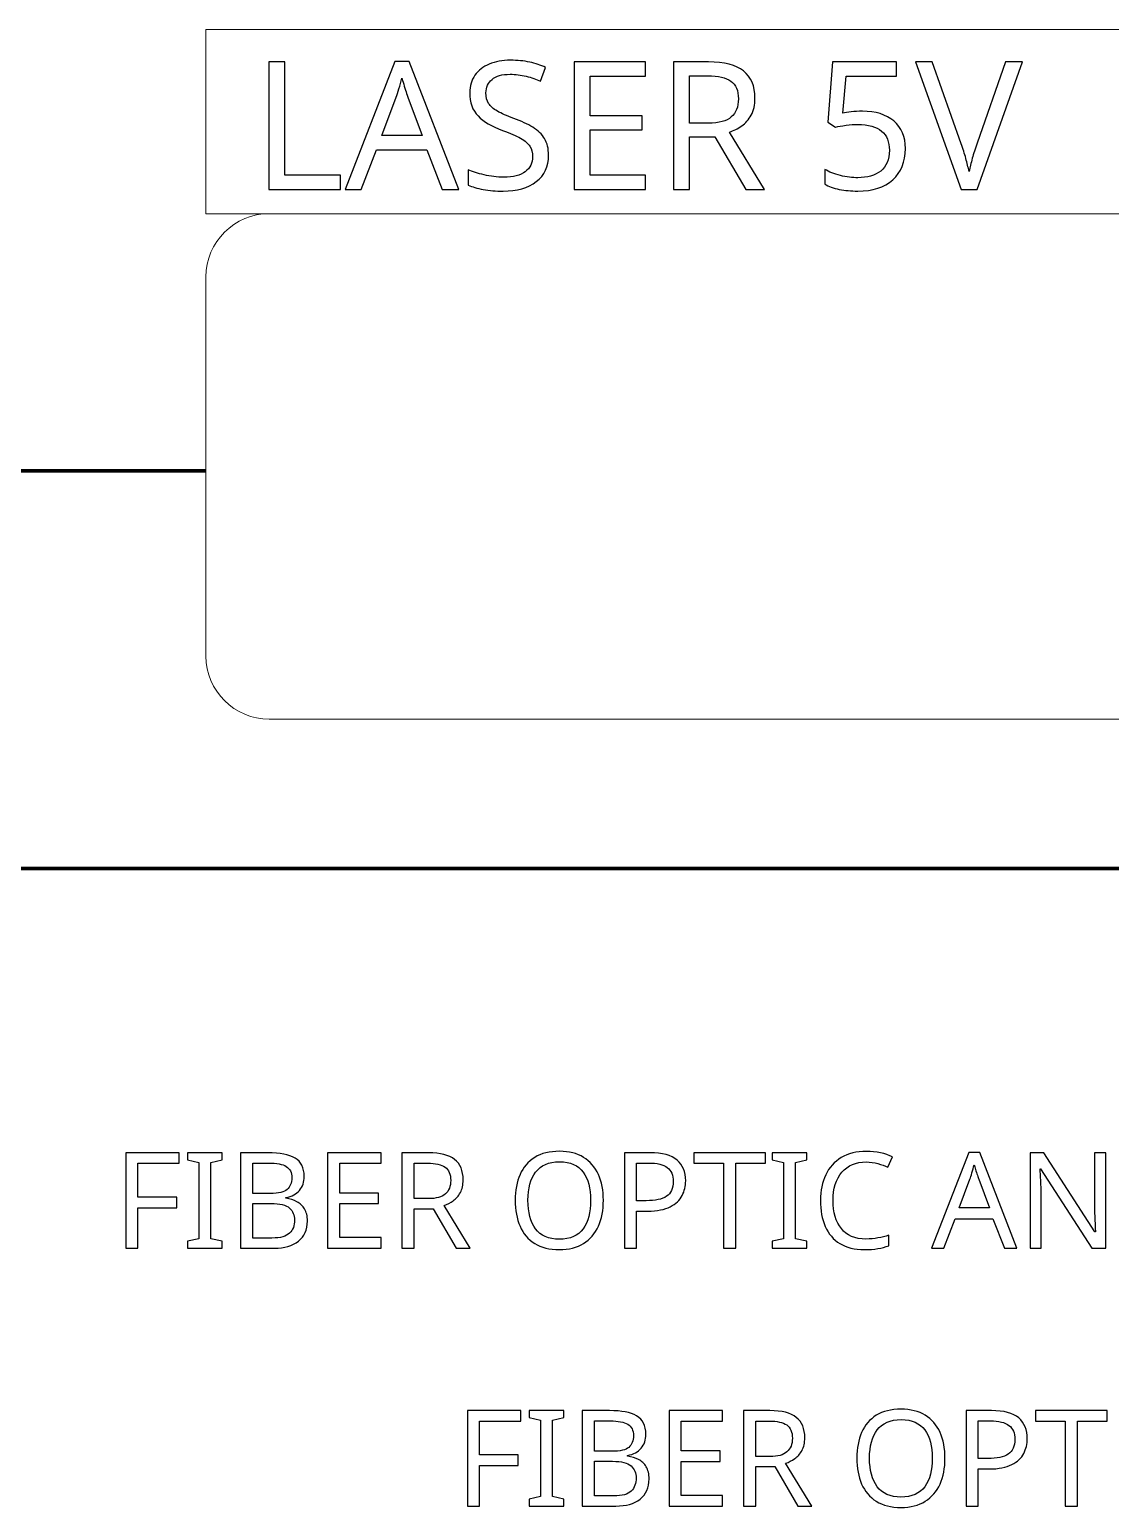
# Model space of a CAD drawing. Header units: inches. Extents: x -6.7 to 20.3, y -5.6 to 12.6.
# Drawn here: x 1.056 to 2.403, y 0.786 to 2.627 of the extents above; entities that cross this region are included whole.
import ezdxf
from ezdxf.lldxf.tags import DXFTag

# ---------------------------------------------------------------- set-up
doc = ezdxf.new("R2010")
doc.units = ezdxf.units.IN
doc.header["$MEASUREMENT"] = 0
doc.layers.add('Layer 1', color=7, linetype='Continuous')
tags = doc.linetypes.add('New Line8', pattern=[1.5, 1, -0.5]).pattern_tags.tags
tags[6:7] = [DXFTag(74, 4), DXFTag(75, 0), DXFTag(340, '0'), DXFTag(46, 1.0), DXFTag(50, 0.0), DXFTag(44, 0.0), DXFTag(45, 0.0)]
tags[4:5] = [DXFTag(74, 4), DXFTag(75, 0), DXFTag(340, '0'), DXFTag(46, 1.0), DXFTag(50, 0.0), DXFTag(44, 0.0), DXFTag(45, 0.0)]

msp = doc.modelspace()

# ---------------------------------------------------------------- linework, layer by layer
at = {"layer": 'Layer 1', "color": 114, "linetype": 'New Line8', "lineweight": 18}
msp.add_lwpolyline([(1.2761, 2.3978), (4.0321, 2.3978), (4.0321, 2.6272), (1.2761, 2.6272), (1.2761, 2.3978)], close=True, dxfattribs=at)
at = {"layer": 'Layer 1', "color": 250}
for points, knots in [([(1.3545, 2.4281), (1.3545, 2.4281), (1.3545, 2.5868), (1.3545, 2.5868), (1.3545, 2.5868), (1.3745, 2.5868), (1.3745, 2.5868), (1.3745, 2.5868), (1.3745, 2.4459), (1.3745, 2.4459), (1.3745, 2.4459), (1.4438, 2.4459), (1.4438, 2.4459), (1.4438, 2.4459), (1.4438, 2.4281), (1.4438, 2.4281), (1.4438, 2.4281), (1.3545, 2.4281), (1.3545, 2.4281)], [0, 0, 0, 0, 0.166667, 0.166667, 0.166667, 0.333333, 0.333333, 0.333333, 0.5, 0.5, 0.5, 0.666667, 0.666667, 0.666667, 0.833333, 0.833333, 0.833333, 1, 1, 1, 1]), ([(1.5705, 2.4281), (1.5705, 2.4281), (1.5514, 2.4773), (1.5514, 2.4773), (1.5514, 2.4773), (1.4885, 2.4773), (1.4885, 2.4773), (1.4885, 2.4773), (1.4696, 2.4281), (1.4696, 2.4281), (1.4696, 2.4281), (1.4494, 2.4281), (1.4494, 2.4281), (1.4494, 2.4281), (1.5114, 2.5875), (1.5114, 2.5875), (1.5114, 2.5875), (1.5294, 2.5875), (1.5294, 2.5875), (1.5294, 2.5875), (1.5911, 2.4281), (1.5911, 2.4281), (1.5911, 2.4281), (1.5705, 2.4281), (1.5705, 2.4281)], [0, 0, 0, 0, 0.125, 0.125, 0.125, 0.25, 0.25, 0.25, 0.375, 0.375, 0.375, 0.5, 0.5, 0.5, 0.625, 0.625, 0.625, 0.75, 0.75, 0.75, 0.875, 0.875, 0.875, 1, 1, 1, 1]), ([(1.7029, 2.4706), (1.7029, 2.4565), (1.6978, 2.4456), (1.6876, 2.4377), (1.6774, 2.4299), (1.6636, 2.4259), (1.6462, 2.4259), (1.6374, 2.4259), (1.6291, 2.4266), (1.6216, 2.4279), (1.614, 2.4293), (1.6077, 2.4311), (1.6027, 2.4335), (1.6027, 2.4335), (1.6027, 2.4526), (1.6027, 2.4526), (1.608, 2.4502), (1.6147, 2.4481), (1.6226, 2.4461), (1.6305, 2.4442), (1.6387, 2.4433), (1.6471, 2.4433), (1.659, 2.4433), (1.6679, 2.4456), (1.6739, 2.4501), (1.6799, 2.4547), (1.6829, 2.461), (1.6829, 2.4688), (1.6829, 2.474), (1.6818, 2.4784), (1.6796, 2.4819), (1.6774, 2.4855), (1.6735, 2.4888), (1.6681, 2.4918), (1.6627, 2.4949), (1.6552, 2.4981), (1.6456, 2.5015), (1.6321, 2.5064), (1.6219, 2.5124), (1.615, 2.5195), (1.6081, 2.5266), (1.6047, 2.5363), (1.6047, 2.5486), (1.6047, 2.557), (1.6068, 2.5643), (1.6111, 2.5703), (1.6154, 2.5763), (1.6214, 2.5809), (1.629, 2.5841), (1.6367, 2.5874), (1.6454, 2.589), (1.6554, 2.589), (1.6641, 2.589), (1.6721, 2.5882), (1.6794, 2.5866), (1.6866, 2.585), (1.6932, 2.5828), (1.6991, 2.5801), (1.6991, 2.5801), (1.6929, 2.563), (1.6929, 2.563), (1.6874, 2.5654), (1.6815, 2.5674), (1.675, 2.569), (1.6686, 2.5707), (1.6619, 2.5715), (1.6549, 2.5715), (1.645, 2.5715), (1.6375, 2.5694), (1.6325, 2.5651), (1.6274, 2.5609), (1.6249, 2.5553), (1.6249, 2.5484), (1.6249, 2.543), (1.626, 2.5386), (1.6282, 2.535), (1.6305, 2.5315), (1.6341, 2.5283), (1.6391, 2.5255), (1.6442, 2.5227), (1.651, 2.5196), (1.6596, 2.5164), (1.6689, 2.513), (1.6768, 2.5093), (1.6832, 2.5054), (1.6897, 2.5014), (1.6946, 2.4967), (1.6979, 2.4913), (1.7012, 2.4858), (1.7029, 2.4789), (1.7029, 2.4706)], [0, 0, 0, 0, 0.033333, 0.033333, 0.033333, 0.066667, 0.066667, 0.066667, 0.1, 0.1, 0.1, 0.133333, 0.133333, 0.133333, 0.166667, 0.166667, 0.166667, 0.2, 0.2, 0.2, 0.233333, 0.233333, 0.233333, 0.266667, 0.266667, 0.266667, 0.3, 0.3, 0.3, 0.333333, 0.333333, 0.333333, 0.366667, 0.366667, 0.366667, 0.4, 0.4, 0.4, 0.433333, 0.433333, 0.433333, 0.466667, 0.466667, 0.466667, 0.5, 0.5, 0.5, 0.533333, 0.533333, 0.533333, 0.566667, 0.566667, 0.566667, 0.6, 0.6, 0.6, 0.633333, 0.633333, 0.633333, 0.666667, 0.666667, 0.666667, 0.7, 0.7, 0.7, 0.733333, 0.733333, 0.733333, 0.766667, 0.766667, 0.766667, 0.8, 0.8, 0.8, 0.833333, 0.833333, 0.833333, 0.866667, 0.866667, 0.866667, 0.9, 0.9, 0.9, 0.933333, 0.933333, 0.933333, 0.966667, 0.966667, 0.966667, 1, 1, 1, 1]), ([(1.8236, 2.4281), (1.8236, 2.4281), (1.7349, 2.4281), (1.7349, 2.4281), (1.7349, 2.4281), (1.7349, 2.5868), (1.7349, 2.5868), (1.7349, 2.5868), (1.8236, 2.5868), (1.8236, 2.5868), (1.8236, 2.5868), (1.8236, 2.5693), (1.8236, 2.5693), (1.8236, 2.5693), (1.7549, 2.5693), (1.7549, 2.5693), (1.7549, 2.5693), (1.7549, 2.5197), (1.7549, 2.5197), (1.7549, 2.5197), (1.8196, 2.5197), (1.8196, 2.5197), (1.8196, 2.5197), (1.8196, 2.5024), (1.8196, 2.5024), (1.8196, 2.5024), (1.7549, 2.5024), (1.7549, 2.5024), (1.7549, 2.5024), (1.7549, 2.4457), (1.7549, 2.4457), (1.7549, 2.4457), (1.8236, 2.4457), (1.8236, 2.4457), (1.8236, 2.4457), (1.8236, 2.4281), (1.8236, 2.4281)], [0, 0, 0, 0, 0.083333, 0.083333, 0.083333, 0.166667, 0.166667, 0.166667, 0.25, 0.25, 0.25, 0.333333, 0.333333, 0.333333, 0.416667, 0.416667, 0.416667, 0.5, 0.5, 0.5, 0.583333, 0.583333, 0.583333, 0.666667, 0.666667, 0.666667, 0.75, 0.75, 0.75, 0.833333, 0.833333, 0.833333, 0.916667, 0.916667, 0.916667, 1, 1, 1, 1]), ([(1.9022, 2.5868), (1.9219, 2.5868), (1.9365, 2.5831), (1.9459, 2.5756), (1.9553, 2.5681), (1.96, 2.5568), (1.96, 2.5417), (1.96, 2.5333), (1.9585, 2.5262), (1.9554, 2.5206), (1.9522, 2.515), (1.9483, 2.5105), (1.9435, 2.5071), (1.9387, 2.5038), (1.9336, 2.5012), (1.9282, 2.4993), (1.9282, 2.4993), (1.9718, 2.4281), (1.9718, 2.4281), (1.9718, 2.4281), (1.9485, 2.4281), (1.9485, 2.4281), (1.9485, 2.4281), (1.91, 2.4937), (1.91, 2.4937), (1.91, 2.4937), (1.8785, 2.4937), (1.8785, 2.4937), (1.8785, 2.4937), (1.8785, 2.4281), (1.8785, 2.4281), (1.8785, 2.4281), (1.8585, 2.4281), (1.8585, 2.4281), (1.8585, 2.4281), (1.8585, 2.5868), (1.8585, 2.5868), (1.8585, 2.5868), (1.9022, 2.5868), (1.9022, 2.5868)], [0, 0, 0, 0, 0.076923, 0.076923, 0.076923, 0.153846, 0.153846, 0.153846, 0.230769, 0.230769, 0.230769, 0.307692, 0.307692, 0.307692, 0.384615, 0.384615, 0.384615, 0.461538, 0.461538, 0.461538, 0.538462, 0.538462, 0.538462, 0.615385, 0.615385, 0.615385, 0.692308, 0.692308, 0.692308, 0.769231, 0.769231, 0.769231, 0.846154, 0.846154, 0.846154, 0.923077, 0.923077, 0.923077, 1, 1, 1, 1]), ([(2.094, 2.5255), (2.1103, 2.5255), (2.1233, 2.5214), (2.1329, 2.5133), (2.1425, 2.5051), (2.1474, 2.4936), (2.1474, 2.4788), (2.1474, 2.4624), (2.1421, 2.4494), (2.1317, 2.44), (2.1212, 2.4306), (2.1067, 2.4259), (2.088, 2.4259), (2.0799, 2.4259), (2.0722, 2.4267), (2.065, 2.4281), (2.0578, 2.4296), (2.0518, 2.4318), (2.0469, 2.4346), (2.0469, 2.4346), (2.0469, 2.453), (2.0469, 2.453), (2.0522, 2.4498), (2.0587, 2.4472), (2.0664, 2.4454), (2.074, 2.4435), (2.0813, 2.4426), (2.0882, 2.4426), (2.0999, 2.4426), (2.1094, 2.4454), (2.1166, 2.4509), (2.1238, 2.4565), (2.1274, 2.4651), (2.1274, 2.4768), (2.1274, 2.4872), (2.1242, 2.4951), (2.1178, 2.5007), (2.1114, 2.5063), (2.1014, 2.509), (2.0876, 2.509), (2.0834, 2.509), (2.0787, 2.5087), (2.0734, 2.5079), (2.068, 2.5072), (2.0637, 2.5064), (2.0605, 2.5057), (2.0605, 2.5057), (2.0507, 2.5119), (2.0507, 2.5119), (2.0507, 2.5119), (2.0567, 2.5868), (2.0567, 2.5868), (2.0567, 2.5868), (2.1362, 2.5868), (2.1362, 2.5868), (2.1362, 2.5868), (2.1362, 2.569), (2.1362, 2.569), (2.1362, 2.569), (2.0734, 2.569), (2.0734, 2.569), (2.0734, 2.569), (2.0696, 2.523), (2.0696, 2.523), (2.0721, 2.5235), (2.0755, 2.524), (2.0798, 2.5246), (2.0841, 2.5252), (2.0888, 2.5255), (2.094, 2.5255)], [0, 0, 0, 0, 0.043478, 0.043478, 0.043478, 0.086957, 0.086957, 0.086957, 0.130435, 0.130435, 0.130435, 0.173913, 0.173913, 0.173913, 0.217391, 0.217391, 0.217391, 0.26087, 0.26087, 0.26087, 0.304348, 0.304348, 0.304348, 0.347826, 0.347826, 0.347826, 0.391304, 0.391304, 0.391304, 0.434783, 0.434783, 0.434783, 0.478261, 0.478261, 0.478261, 0.521739, 0.521739, 0.521739, 0.565217, 0.565217, 0.565217, 0.608696, 0.608696, 0.608696, 0.652174, 0.652174, 0.652174, 0.695652, 0.695652, 0.695652, 0.73913, 0.73913, 0.73913, 0.782609, 0.782609, 0.782609, 0.826087, 0.826087, 0.826087, 0.869565, 0.869565, 0.869565, 0.913043, 0.913043, 0.913043, 0.956522, 0.956522, 0.956522, 1, 1, 1, 1]), ([(2.2934, 2.5868), (2.2934, 2.5868), (2.2367, 2.4281), (2.2367, 2.4281), (2.2367, 2.4281), (2.2167, 2.4281), (2.2167, 2.4281), (2.2167, 2.4281), (2.16, 2.5868), (2.16, 2.5868), (2.16, 2.5868), (2.1809, 2.5868), (2.1809, 2.5868), (2.1809, 2.5868), (2.2167, 2.485), (2.2167, 2.485), (2.2191, 2.4785), (2.2211, 2.4724), (2.2227, 2.4667), (2.2243, 2.461), (2.2256, 2.4556), (2.2267, 2.4504), (2.2277, 2.4556), (2.2291, 2.461), (2.2307, 2.4668), (2.2323, 2.4726), (2.2343, 2.4788), (2.2367, 2.4855), (2.2367, 2.4855), (2.2722, 2.5868), (2.2722, 2.5868), (2.2722, 2.5868), (2.2934, 2.5868), (2.2934, 2.5868)], [0, 0, 0, 0, 0.090909, 0.090909, 0.090909, 0.181818, 0.181818, 0.181818, 0.272727, 0.272727, 0.272727, 0.363636, 0.363636, 0.363636, 0.454545, 0.454545, 0.454545, 0.545455, 0.545455, 0.545455, 0.636364, 0.636364, 0.636364, 0.727273, 0.727273, 0.727273, 0.818182, 0.818182, 0.818182, 0.909091, 0.909091, 0.909091, 1, 1, 1, 1]), ([(1.5276, 2.543), (1.5271, 2.5442), (1.5264, 2.5464), (1.5254, 2.5495), (1.5243, 2.5526), (1.5233, 2.5558), (1.5224, 2.5591), (1.5214, 2.5625), (1.5206, 2.565), (1.52, 2.5668), (1.519, 2.5622), (1.5178, 2.5577), (1.5165, 2.5534), (1.5151, 2.549), (1.514, 2.5456), (1.5131, 2.543), (1.5131, 2.543), (1.4951, 2.495), (1.4951, 2.495), (1.4951, 2.495), (1.5454, 2.495), (1.5454, 2.495), (1.5454, 2.495), (1.5276, 2.543), (1.5276, 2.543)], [0, 0, 0, 0, 0.125, 0.125, 0.125, 0.25, 0.25, 0.25, 0.375, 0.375, 0.375, 0.5, 0.5, 0.5, 0.625, 0.625, 0.625, 0.75, 0.75, 0.75, 0.875, 0.875, 0.875, 1, 1, 1, 1]), ([(1.9011, 2.5695), (1.9011, 2.5695), (1.8785, 2.5695), (1.8785, 2.5695), (1.8785, 2.5695), (1.8785, 2.5106), (1.8785, 2.5106), (1.8785, 2.5106), (1.9022, 2.5106), (1.9022, 2.5106), (1.9151, 2.5106), (1.9245, 2.5131), (1.9305, 2.5183), (1.9364, 2.5234), (1.9394, 2.5309), (1.9394, 2.5408), (1.9394, 2.5512), (1.9362, 2.5586), (1.93, 2.5629), (1.9238, 2.5673), (1.9142, 2.5695), (1.9011, 2.5695)], [0, 0, 0, 0, 0.142857, 0.142857, 0.142857, 0.285714, 0.285714, 0.285714, 0.428571, 0.428571, 0.428571, 0.571429, 0.571429, 0.571429, 0.714286, 0.714286, 0.714286, 0.857143, 0.857143, 0.857143, 1, 1, 1, 1]), ([(1.6169, 0.7874), (1.6169, 0.7874), (1.6019, 0.7874), (1.6019, 0.7874), (1.6019, 0.7874), (1.6019, 0.9064), (1.6019, 0.9064), (1.6019, 0.9064), (1.6684, 0.9064), (1.6684, 0.9064), (1.6684, 0.9064), (1.6684, 0.8932), (1.6684, 0.8932), (1.6684, 0.8932), (1.6169, 0.8932), (1.6169, 0.8932), (1.6169, 0.8932), (1.6169, 0.8511), (1.6169, 0.8511), (1.6169, 0.8511), (1.6652, 0.8511), (1.6652, 0.8511), (1.6652, 0.8511), (1.6652, 0.8379), (1.6652, 0.8379), (1.6652, 0.8379), (1.6169, 0.8379), (1.6169, 0.8379), (1.6169, 0.8379), (1.6169, 0.7874), (1.6169, 0.7874)], [0, 0, 0, 0, 0.1, 0.1, 0.1, 0.2, 0.2, 0.2, 0.3, 0.3, 0.3, 0.4, 0.4, 0.4, 0.5, 0.5, 0.5, 0.6, 0.6, 0.6, 0.7, 0.7, 0.7, 0.8, 0.8, 0.8, 0.9, 0.9, 0.9, 1, 1, 1, 1]), ([(1.7219, 0.7874), (1.7219, 0.7874), (1.6789, 0.7874), (1.6789, 0.7874), (1.6789, 0.7874), (1.6789, 0.7961), (1.6789, 0.7961), (1.6789, 0.7961), (1.6929, 0.7992), (1.6929, 0.7992), (1.6929, 0.7992), (1.6929, 0.8944), (1.6929, 0.8944), (1.6929, 0.8944), (1.6789, 0.8977), (1.6789, 0.8977), (1.6789, 0.8977), (1.6789, 0.9064), (1.6789, 0.9064), (1.6789, 0.9064), (1.7219, 0.9064), (1.7219, 0.9064), (1.7219, 0.9064), (1.7219, 0.8977), (1.7219, 0.8977), (1.7219, 0.8977), (1.7079, 0.8944), (1.7079, 0.8944), (1.7079, 0.8944), (1.7079, 0.7992), (1.7079, 0.7992), (1.7079, 0.7992), (1.7219, 0.7961), (1.7219, 0.7961), (1.7219, 0.7961), (1.7219, 0.7874), (1.7219, 0.7874)], [0, 0, 0, 0, 0.083333, 0.083333, 0.083333, 0.166667, 0.166667, 0.166667, 0.25, 0.25, 0.25, 0.333333, 0.333333, 0.333333, 0.416667, 0.416667, 0.416667, 0.5, 0.5, 0.5, 0.583333, 0.583333, 0.583333, 0.666667, 0.666667, 0.666667, 0.75, 0.75, 0.75, 0.833333, 0.833333, 0.833333, 0.916667, 0.916667, 0.916667, 1, 1, 1, 1]), ([(1.7789, 0.9064), (1.7938, 0.9064), (1.805, 0.9042), (1.8126, 0.8998), (1.8203, 0.8954), (1.8241, 0.8878), (1.8241, 0.8769), (1.8241, 0.8699), (1.8221, 0.8641), (1.8182, 0.8595), (1.8143, 0.8549), (1.8087, 0.8519), (1.8014, 0.8506), (1.8014, 0.8506), (1.8014, 0.8497), (1.8014, 0.8497), (1.8064, 0.8489), (1.8109, 0.8475), (1.815, 0.8454), (1.819, 0.8433), (1.8222, 0.8403), (1.8246, 0.8364), (1.8269, 0.8325), (1.8281, 0.8274), (1.8281, 0.8212), (1.8281, 0.8104), (1.8244, 0.8021), (1.817, 0.7962), (1.8096, 0.7903), (1.7995, 0.7874), (1.7867, 0.7874), (1.7867, 0.7874), (1.7449, 0.7874), (1.7449, 0.7874), (1.7449, 0.7874), (1.7449, 0.9064), (1.7449, 0.9064), (1.7449, 0.9064), (1.7789, 0.9064), (1.7789, 0.9064)], [0, 0, 0, 0, 0.076923, 0.076923, 0.076923, 0.153846, 0.153846, 0.153846, 0.230769, 0.230769, 0.230769, 0.307692, 0.307692, 0.307692, 0.384615, 0.384615, 0.384615, 0.461538, 0.461538, 0.461538, 0.538462, 0.538462, 0.538462, 0.615385, 0.615385, 0.615385, 0.692308, 0.692308, 0.692308, 0.769231, 0.769231, 0.769231, 0.846154, 0.846154, 0.846154, 0.923077, 0.923077, 0.923077, 1, 1, 1, 1]), ([(1.9197, 0.7874), (1.9197, 0.7874), (1.8532, 0.7874), (1.8532, 0.7874), (1.8532, 0.7874), (1.8532, 0.9064), (1.8532, 0.9064), (1.8532, 0.9064), (1.9197, 0.9064), (1.9197, 0.9064), (1.9197, 0.9064), (1.9197, 0.8932), (1.9197, 0.8932), (1.9197, 0.8932), (1.8682, 0.8932), (1.8682, 0.8932), (1.8682, 0.8932), (1.8682, 0.8561), (1.8682, 0.8561), (1.8682, 0.8561), (1.9167, 0.8561), (1.9167, 0.8561), (1.9167, 0.8561), (1.9167, 0.8431), (1.9167, 0.8431), (1.9167, 0.8431), (1.8682, 0.8431), (1.8682, 0.8431), (1.8682, 0.8431), (1.8682, 0.8006), (1.8682, 0.8006), (1.8682, 0.8006), (1.9197, 0.8006), (1.9197, 0.8006), (1.9197, 0.8006), (1.9197, 0.7874), (1.9197, 0.7874)], [0, 0, 0, 0, 0.083333, 0.083333, 0.083333, 0.166667, 0.166667, 0.166667, 0.25, 0.25, 0.25, 0.333333, 0.333333, 0.333333, 0.416667, 0.416667, 0.416667, 0.5, 0.5, 0.5, 0.583333, 0.583333, 0.583333, 0.666667, 0.666667, 0.666667, 0.75, 0.75, 0.75, 0.833333, 0.833333, 0.833333, 0.916667, 0.916667, 0.916667, 1, 1, 1, 1]), ([(1.9787, 0.9064), (1.9935, 0.9064), (2.0044, 0.9036), (2.0115, 0.898), (2.0185, 0.8924), (2.0221, 0.8839), (2.0221, 0.8726), (2.0221, 0.8662), (2.0209, 0.8609), (2.0186, 0.8567), (2.0162, 0.8525), (2.0133, 0.8491), (2.0096, 0.8466), (2.006, 0.8441), (2.0022, 0.8422), (1.9982, 0.8407), (1.9982, 0.8407), (2.0309, 0.7874), (2.0309, 0.7874), (2.0309, 0.7874), (2.0134, 0.7874), (2.0134, 0.7874), (2.0134, 0.7874), (1.9846, 0.8366), (1.9846, 0.8366), (1.9846, 0.8366), (1.9609, 0.8366), (1.9609, 0.8366), (1.9609, 0.8366), (1.9609, 0.7874), (1.9609, 0.7874), (1.9609, 0.7874), (1.9459, 0.7874), (1.9459, 0.7874), (1.9459, 0.7874), (1.9459, 0.9064), (1.9459, 0.9064), (1.9459, 0.9064), (1.9787, 0.9064), (1.9787, 0.9064)], [0, 0, 0, 0, 0.076923, 0.076923, 0.076923, 0.153846, 0.153846, 0.153846, 0.230769, 0.230769, 0.230769, 0.307692, 0.307692, 0.307692, 0.384615, 0.384615, 0.384615, 0.461538, 0.461538, 0.461538, 0.538462, 0.538462, 0.538462, 0.615385, 0.615385, 0.615385, 0.692308, 0.692308, 0.692308, 0.769231, 0.769231, 0.769231, 0.846154, 0.846154, 0.846154, 0.923077, 0.923077, 0.923077, 1, 1, 1, 1]), ([(2.1967, 0.8471), (2.1967, 0.8347), (2.1946, 0.824), (2.1905, 0.8148), (2.1863, 0.8056), (2.1802, 0.7985), (2.1721, 0.7934), (2.1639, 0.7883), (2.1539, 0.7857), (2.1419, 0.7857), (2.1296, 0.7857), (2.1193, 0.7883), (2.1111, 0.7934), (2.103, 0.7985), (2.0969, 0.8057), (2.0929, 0.8149), (2.0889, 0.8241), (2.0869, 0.8349), (2.0869, 0.8472), (2.0869, 0.8594), (2.0889, 0.8701), (2.0929, 0.8792), (2.0969, 0.8883), (2.103, 0.8954), (2.1111, 0.9006), (2.1193, 0.9057), (2.1296, 0.9082), (2.1421, 0.9082), (2.1539, 0.9082), (2.1639, 0.9057), (2.1721, 0.9006), (2.1802, 0.8956), (2.1863, 0.8885), (2.1905, 0.8793), (2.1946, 0.8701), (2.1967, 0.8594), (2.1967, 0.8471)], [0, 0, 0, 0, 0.083333, 0.083333, 0.083333, 0.166667, 0.166667, 0.166667, 0.25, 0.25, 0.25, 0.333333, 0.333333, 0.333333, 0.416667, 0.416667, 0.416667, 0.5, 0.5, 0.5, 0.583333, 0.583333, 0.583333, 0.666667, 0.666667, 0.666667, 0.75, 0.75, 0.75, 0.833333, 0.833333, 0.833333, 0.916667, 0.916667, 0.916667, 1, 1, 1, 1]), ([(2.2546, 0.9064), (2.2701, 0.9064), (2.2814, 0.9033), (2.2886, 0.8972), (2.2957, 0.8911), (2.2992, 0.8825), (2.2992, 0.8714), (2.2992, 0.8648), (2.2978, 0.8587), (2.2948, 0.853), (2.2919, 0.8473), (2.2869, 0.8426), (2.28, 0.8391), (2.273, 0.8355), (2.2636, 0.8337), (2.2517, 0.8337), (2.2517, 0.8337), (2.2381, 0.8337), (2.2381, 0.8337), (2.2381, 0.8337), (2.2381, 0.7874), (2.2381, 0.7874), (2.2381, 0.7874), (2.2231, 0.7874), (2.2231, 0.7874), (2.2231, 0.7874), (2.2231, 0.9064), (2.2231, 0.9064), (2.2231, 0.9064), (2.2546, 0.9064), (2.2546, 0.9064)], [0, 0, 0, 0, 0.1, 0.1, 0.1, 0.2, 0.2, 0.2, 0.3, 0.3, 0.3, 0.4, 0.4, 0.4, 0.5, 0.5, 0.5, 0.6, 0.6, 0.6, 0.7, 0.7, 0.7, 0.8, 0.8, 0.8, 0.9, 0.9, 0.9, 1, 1, 1, 1]), ([(2.3616, 0.7874), (2.3616, 0.7874), (2.3466, 0.7874), (2.3466, 0.7874), (2.3466, 0.7874), (2.3466, 0.8932), (2.3466, 0.8932), (2.3466, 0.8932), (2.3094, 0.8932), (2.3094, 0.8932), (2.3094, 0.8932), (2.3094, 0.9064), (2.3094, 0.9064), (2.3094, 0.9064), (2.3986, 0.9064), (2.3986, 0.9064), (2.3986, 0.9064), (2.3986, 0.8932), (2.3986, 0.8932), (2.3986, 0.8932), (2.3616, 0.8932), (2.3616, 0.8932), (2.3616, 0.8932), (2.3616, 0.7874), (2.3616, 0.7874)], [0, 0, 0, 0, 0.125, 0.125, 0.125, 0.25, 0.25, 0.25, 0.375, 0.375, 0.375, 0.5, 0.5, 0.5, 0.625, 0.625, 0.625, 0.75, 0.75, 0.75, 0.875, 0.875, 0.875, 1, 1, 1, 1]), ([(1.7819, 0.8557), (1.7921, 0.8557), (1.7991, 0.8574), (1.8029, 0.8606), (1.8067, 0.8639), (1.8086, 0.8688), (1.8086, 0.8752), (1.8086, 0.8818), (1.8063, 0.8865), (1.8016, 0.8893), (1.797, 0.8921), (1.7897, 0.8936), (1.7796, 0.8936), (1.7796, 0.8936), (1.7599, 0.8936), (1.7599, 0.8936), (1.7599, 0.8936), (1.7599, 0.8557), (1.7599, 0.8557), (1.7599, 0.8557), (1.7819, 0.8557), (1.7819, 0.8557)], [0, 0, 0, 0, 0.142857, 0.142857, 0.142857, 0.285714, 0.285714, 0.285714, 0.428571, 0.428571, 0.428571, 0.571429, 0.571429, 0.571429, 0.714286, 0.714286, 0.714286, 0.857143, 0.857143, 0.857143, 1, 1, 1, 1]), ([(1.9779, 0.8934), (1.9779, 0.8934), (1.9609, 0.8934), (1.9609, 0.8934), (1.9609, 0.8934), (1.9609, 0.8492), (1.9609, 0.8492), (1.9609, 0.8492), (1.9787, 0.8492), (1.9787, 0.8492), (1.9884, 0.8492), (1.9954, 0.8511), (1.9999, 0.855), (2.0043, 0.8588), (2.0066, 0.8644), (2.0066, 0.8719), (2.0066, 0.8797), (2.0042, 0.8852), (1.9996, 0.8885), (1.9949, 0.8918), (1.9877, 0.8934), (1.9779, 0.8934)], [0, 0, 0, 0, 0.142857, 0.142857, 0.142857, 0.285714, 0.285714, 0.285714, 0.428571, 0.428571, 0.428571, 0.571429, 0.571429, 0.571429, 0.714286, 0.714286, 0.714286, 0.857143, 0.857143, 0.857143, 1, 1, 1, 1]), ([(2.1027, 0.8471), (2.1027, 0.8321), (2.1059, 0.8203), (2.1122, 0.8116), (2.1186, 0.803), (2.1284, 0.7987), (2.1419, 0.7987), (2.1554, 0.7987), (2.1653, 0.803), (2.1716, 0.8116), (2.1778, 0.8203), (2.1809, 0.8321), (2.1809, 0.8471), (2.1809, 0.8621), (2.1778, 0.8738), (2.1716, 0.8823), (2.1653, 0.8908), (2.1555, 0.8951), (2.1421, 0.8951), (2.1286, 0.8951), (2.1187, 0.8908), (2.1123, 0.8823), (2.1059, 0.8738), (2.1027, 0.8621), (2.1027, 0.8471)], [0, 0, 0, 0, 0.125, 0.125, 0.125, 0.25, 0.25, 0.25, 0.375, 0.375, 0.375, 0.5, 0.5, 0.5, 0.625, 0.625, 0.625, 0.75, 0.75, 0.75, 0.875, 0.875, 0.875, 1, 1, 1, 1]), ([(2.2532, 0.8936), (2.2532, 0.8936), (2.2381, 0.8936), (2.2381, 0.8936), (2.2381, 0.8936), (2.2381, 0.8466), (2.2381, 0.8466), (2.2381, 0.8466), (2.2501, 0.8466), (2.2501, 0.8466), (2.2614, 0.8466), (2.2698, 0.8484), (2.2754, 0.8521), (2.2809, 0.8557), (2.2837, 0.8619), (2.2837, 0.8707), (2.2837, 0.8784), (2.2813, 0.8841), (2.2764, 0.8879), (2.2715, 0.8917), (2.2638, 0.8936), (2.2532, 0.8936)], [0, 0, 0, 0, 0.142857, 0.142857, 0.142857, 0.285714, 0.285714, 0.285714, 0.428571, 0.428571, 0.428571, 0.571429, 0.571429, 0.571429, 0.714286, 0.714286, 0.714286, 0.857143, 0.857143, 0.857143, 1, 1, 1, 1]), ([(1.7599, 0.8432), (1.7599, 0.8432), (1.7599, 0.8001), (1.7599, 0.8001), (1.7599, 0.8001), (1.7839, 0.8001), (1.7839, 0.8001), (1.7945, 0.8001), (1.8018, 0.8021), (1.8059, 0.8062), (1.81, 0.8103), (1.8121, 0.8157), (1.8121, 0.8224), (1.8121, 0.8286), (1.8099, 0.8336), (1.8056, 0.8375), (1.8014, 0.8413), (1.7937, 0.8432), (1.7827, 0.8432), (1.7827, 0.8432), (1.7599, 0.8432), (1.7599, 0.8432)], [0, 0, 0, 0, 0.142857, 0.142857, 0.142857, 0.285714, 0.285714, 0.285714, 0.428571, 0.428571, 0.428571, 0.571429, 0.571429, 0.571429, 0.714286, 0.714286, 0.714286, 0.857143, 0.857143, 0.857143, 1, 1, 1, 1])]:
    msp.add_open_spline(points, degree=3, knots=knots, dxfattribs=at)
at = {"layer": 'Layer 1', "color": 250, "lineweight": 18}
msp.add_open_spline([(1.3549, 2.3978), (1.3549, 2.3978), (3.9533, 2.3978), (3.9533, 2.3978), (3.9966, 2.3978), (4.0321, 2.3624), (4.0321, 2.3191), (4.0321, 2.3191), (4.0321, 1.8466), (4.0321, 1.8466), (4.0321, 1.8033), (3.9966, 1.7679), (3.9533, 1.7679), (3.9533, 1.7679), (1.3549, 1.7679), (1.3549, 1.7679), (1.3116, 1.7679), (1.2761, 1.8033), (1.2761, 1.8466), (1.2761, 1.8466), (1.2761, 2.3191), (1.2761, 2.3191), (1.2761, 2.3624), (1.3116, 2.3978), (1.3549, 2.3978)], degree=3, knots=[0, 0, 0, 0, 0.125, 0.125, 0.125, 0.25, 0.25, 0.25, 0.375, 0.375, 0.375, 0.5, 0.5, 0.5, 0.625, 0.625, 0.625, 0.75, 0.75, 0.75, 0.875, 0.875, 0.875, 1, 1, 1, 1], dxfattribs=at)
at = {"layer": 'Layer 1', "color": 240, "lineweight": 106}
msp.add_open_spline([(1.2761, 2.0772), (1.2761, 2.0772), (0.7065, 2.0772), (0.7065, 2.0772)], degree=3, dxfattribs=at)
at = {"layer": 'Layer 1', "color": 240, "lineweight": 211}
msp.add_open_spline([(5.2797, 1.5818), (5.2797, 1.5818), (0.7522, 1.5818), (0.7522, 1.5818)], degree=3, dxfattribs=at)
at = {"layer": 'Layer 1', "color": 114}
for points, knots in [([(1.1913, 1.1087), (1.1913, 1.1087), (1.1763, 1.1087), (1.1763, 1.1087), (1.1763, 1.1087), (1.1763, 1.2277), (1.1763, 1.2277), (1.1763, 1.2277), (1.2428, 1.2277), (1.2428, 1.2277), (1.2428, 1.2277), (1.2428, 1.2145), (1.2428, 1.2145), (1.2428, 1.2145), (1.1913, 1.2145), (1.1913, 1.2145), (1.1913, 1.2145), (1.1913, 1.1724), (1.1913, 1.1724), (1.1913, 1.1724), (1.2397, 1.1724), (1.2397, 1.1724), (1.2397, 1.1724), (1.2397, 1.1592), (1.2397, 1.1592), (1.2397, 1.1592), (1.1913, 1.1592), (1.1913, 1.1592), (1.1913, 1.1592), (1.1913, 1.1087), (1.1913, 1.1087)], [0, 0, 0, 0, 0.1, 0.1, 0.1, 0.2, 0.2, 0.2, 0.3, 0.3, 0.3, 0.4, 0.4, 0.4, 0.5, 0.5, 0.5, 0.6, 0.6, 0.6, 0.7, 0.7, 0.7, 0.8, 0.8, 0.8, 0.9, 0.9, 0.9, 1, 1, 1, 1]), ([(1.2963, 1.1087), (1.2963, 1.1087), (1.2533, 1.1087), (1.2533, 1.1087), (1.2533, 1.1087), (1.2533, 1.1174), (1.2533, 1.1174), (1.2533, 1.1174), (1.2673, 1.1205), (1.2673, 1.1205), (1.2673, 1.1205), (1.2673, 1.2157), (1.2673, 1.2157), (1.2673, 1.2157), (1.2533, 1.219), (1.2533, 1.219), (1.2533, 1.219), (1.2533, 1.2277), (1.2533, 1.2277), (1.2533, 1.2277), (1.2963, 1.2277), (1.2963, 1.2277), (1.2963, 1.2277), (1.2963, 1.219), (1.2963, 1.219), (1.2963, 1.219), (1.2823, 1.2157), (1.2823, 1.2157), (1.2823, 1.2157), (1.2823, 1.1205), (1.2823, 1.1205), (1.2823, 1.1205), (1.2963, 1.1174), (1.2963, 1.1174), (1.2963, 1.1174), (1.2963, 1.1087), (1.2963, 1.1087)], [0, 0, 0, 0, 0.083333, 0.083333, 0.083333, 0.166667, 0.166667, 0.166667, 0.25, 0.25, 0.25, 0.333333, 0.333333, 0.333333, 0.416667, 0.416667, 0.416667, 0.5, 0.5, 0.5, 0.583333, 0.583333, 0.583333, 0.666667, 0.666667, 0.666667, 0.75, 0.75, 0.75, 0.833333, 0.833333, 0.833333, 0.916667, 0.916667, 0.916667, 1, 1, 1, 1]), ([(1.3533, 1.2277), (1.3682, 1.2277), (1.3795, 1.2255), (1.3871, 1.2211), (1.3947, 1.2167), (1.3985, 1.2091), (1.3985, 1.1982), (1.3985, 1.1912), (1.3966, 1.1854), (1.3927, 1.1808), (1.3888, 1.1762), (1.3832, 1.1732), (1.3758, 1.1719), (1.3758, 1.1719), (1.3758, 1.171), (1.3758, 1.171), (1.3808, 1.1702), (1.3854, 1.1688), (1.3894, 1.1667), (1.3935, 1.1646), (1.3967, 1.1616), (1.399, 1.1577), (1.4013, 1.1538), (1.4025, 1.1487), (1.4025, 1.1425), (1.4025, 1.1317), (1.3988, 1.1234), (1.3914, 1.1175), (1.384, 1.1116), (1.3739, 1.1087), (1.3612, 1.1087), (1.3612, 1.1087), (1.3193, 1.1087), (1.3193, 1.1087), (1.3193, 1.1087), (1.3193, 1.2277), (1.3193, 1.2277), (1.3193, 1.2277), (1.3533, 1.2277), (1.3533, 1.2277)], [0, 0, 0, 0, 0.076923, 0.076923, 0.076923, 0.153846, 0.153846, 0.153846, 0.230769, 0.230769, 0.230769, 0.307692, 0.307692, 0.307692, 0.384615, 0.384615, 0.384615, 0.461538, 0.461538, 0.461538, 0.538462, 0.538462, 0.538462, 0.615385, 0.615385, 0.615385, 0.692308, 0.692308, 0.692308, 0.769231, 0.769231, 0.769231, 0.846154, 0.846154, 0.846154, 0.923077, 0.923077, 0.923077, 1, 1, 1, 1]), ([(1.4942, 1.1087), (1.4942, 1.1087), (1.4277, 1.1087), (1.4277, 1.1087), (1.4277, 1.1087), (1.4277, 1.2277), (1.4277, 1.2277), (1.4277, 1.2277), (1.4942, 1.2277), (1.4942, 1.2277), (1.4942, 1.2277), (1.4942, 1.2145), (1.4942, 1.2145), (1.4942, 1.2145), (1.4427, 1.2145), (1.4427, 1.2145), (1.4427, 1.2145), (1.4427, 1.1774), (1.4427, 1.1774), (1.4427, 1.1774), (1.4912, 1.1774), (1.4912, 1.1774), (1.4912, 1.1774), (1.4912, 1.1644), (1.4912, 1.1644), (1.4912, 1.1644), (1.4427, 1.1644), (1.4427, 1.1644), (1.4427, 1.1644), (1.4427, 1.1219), (1.4427, 1.1219), (1.4427, 1.1219), (1.4942, 1.1219), (1.4942, 1.1219), (1.4942, 1.1219), (1.4942, 1.1087), (1.4942, 1.1087)], [0, 0, 0, 0, 0.083333, 0.083333, 0.083333, 0.166667, 0.166667, 0.166667, 0.25, 0.25, 0.25, 0.333333, 0.333333, 0.333333, 0.416667, 0.416667, 0.416667, 0.5, 0.5, 0.5, 0.583333, 0.583333, 0.583333, 0.666667, 0.666667, 0.666667, 0.75, 0.75, 0.75, 0.833333, 0.833333, 0.833333, 0.916667, 0.916667, 0.916667, 1, 1, 1, 1]), ([(1.5532, 1.2277), (1.5679, 1.2277), (1.5789, 1.2249), (1.5859, 1.2193), (1.593, 1.2137), (1.5965, 1.2052), (1.5965, 1.1939), (1.5965, 1.1875), (1.5953, 1.1822), (1.593, 1.178), (1.5907, 1.1738), (1.5877, 1.1704), (1.5841, 1.1679), (1.5805, 1.1654), (1.5767, 1.1635), (1.5727, 1.162), (1.5727, 1.162), (1.6053, 1.1087), (1.6053, 1.1087), (1.6053, 1.1087), (1.5878, 1.1087), (1.5878, 1.1087), (1.5878, 1.1087), (1.559, 1.1579), (1.559, 1.1579), (1.559, 1.1579), (1.5353, 1.1579), (1.5353, 1.1579), (1.5353, 1.1579), (1.5353, 1.1087), (1.5353, 1.1087), (1.5353, 1.1087), (1.5203, 1.1087), (1.5203, 1.1087), (1.5203, 1.1087), (1.5203, 1.2277), (1.5203, 1.2277), (1.5203, 1.2277), (1.5532, 1.2277), (1.5532, 1.2277)], [0, 0, 0, 0, 0.076923, 0.076923, 0.076923, 0.153846, 0.153846, 0.153846, 0.230769, 0.230769, 0.230769, 0.307692, 0.307692, 0.307692, 0.384615, 0.384615, 0.384615, 0.461538, 0.461538, 0.461538, 0.538462, 0.538462, 0.538462, 0.615385, 0.615385, 0.615385, 0.692308, 0.692308, 0.692308, 0.769231, 0.769231, 0.769231, 0.846154, 0.846154, 0.846154, 0.923077, 0.923077, 0.923077, 1, 1, 1, 1]), ([(1.7712, 1.1684), (1.7712, 1.156), (1.7691, 1.1453), (1.7649, 1.1361), (1.7608, 1.1269), (1.7546, 1.1198), (1.7465, 1.1147), (1.7384, 1.1096), (1.7283, 1.107), (1.7163, 1.107), (1.704, 1.107), (1.6938, 1.1096), (1.6856, 1.1147), (1.6774, 1.1198), (1.6713, 1.127), (1.6673, 1.1362), (1.6633, 1.1454), (1.6613, 1.1562), (1.6613, 1.1685), (1.6613, 1.1807), (1.6633, 1.1914), (1.6673, 1.2005), (1.6713, 1.2096), (1.6774, 1.2167), (1.6856, 1.2219), (1.6938, 1.227), (1.7041, 1.2295), (1.7165, 1.2295), (1.7284, 1.2295), (1.7384, 1.227), (1.7465, 1.2219), (1.7546, 1.2169), (1.7608, 1.2098), (1.7649, 1.2006), (1.7691, 1.1914), (1.7712, 1.1807), (1.7712, 1.1684)], [0, 0, 0, 0, 0.083333, 0.083333, 0.083333, 0.166667, 0.166667, 0.166667, 0.25, 0.25, 0.25, 0.333333, 0.333333, 0.333333, 0.416667, 0.416667, 0.416667, 0.5, 0.5, 0.5, 0.583333, 0.583333, 0.583333, 0.666667, 0.666667, 0.666667, 0.75, 0.75, 0.75, 0.833333, 0.833333, 0.833333, 0.916667, 0.916667, 0.916667, 1, 1, 1, 1]), ([(1.6772, 1.1684), (1.6772, 1.1534), (1.6803, 1.1416), (1.6867, 1.1329), (1.693, 1.1243), (1.7029, 1.12), (1.7163, 1.12), (1.7299, 1.12), (1.7398, 1.1243), (1.746, 1.1329), (1.7522, 1.1416), (1.7553, 1.1534), (1.7553, 1.1684), (1.7553, 1.1834), (1.7522, 1.1951), (1.746, 1.2036), (1.7398, 1.2121), (1.7299, 1.2164), (1.7165, 1.2164), (1.7031, 1.2164), (1.6931, 1.2121), (1.6868, 1.2036), (1.6804, 1.1951), (1.6772, 1.1834), (1.6772, 1.1684)], [0, 0, 0, 0, 0.125, 0.125, 0.125, 0.25, 0.25, 0.25, 0.375, 0.375, 0.375, 0.5, 0.5, 0.5, 0.625, 0.625, 0.625, 0.75, 0.75, 0.75, 0.875, 0.875, 0.875, 1, 1, 1, 1]), ([(1.829, 1.2277), (1.8446, 1.2277), (1.8559, 1.2246), (1.863, 1.2185), (1.8701, 1.2124), (1.8737, 1.2038), (1.8737, 1.1927), (1.8737, 1.1861), (1.8722, 1.18), (1.8693, 1.1743), (1.8663, 1.1686), (1.8614, 1.1639), (1.8544, 1.1604), (1.8475, 1.1568), (1.8381, 1.155), (1.8262, 1.155), (1.8262, 1.155), (1.8125, 1.155), (1.8125, 1.155), (1.8125, 1.155), (1.8125, 1.1087), (1.8125, 1.1087), (1.8125, 1.1087), (1.7975, 1.1087), (1.7975, 1.1087), (1.7975, 1.1087), (1.7975, 1.2277), (1.7975, 1.2277), (1.7975, 1.2277), (1.829, 1.2277), (1.829, 1.2277)], [0, 0, 0, 0, 0.1, 0.1, 0.1, 0.2, 0.2, 0.2, 0.3, 0.3, 0.3, 0.4, 0.4, 0.4, 0.5, 0.5, 0.5, 0.6, 0.6, 0.6, 0.7, 0.7, 0.7, 0.8, 0.8, 0.8, 0.9, 0.9, 0.9, 1, 1, 1, 1]), ([(1.936, 1.1087), (1.936, 1.1087), (1.921, 1.1087), (1.921, 1.1087), (1.921, 1.1087), (1.921, 1.2145), (1.921, 1.2145), (1.921, 1.2145), (1.8838, 1.2145), (1.8838, 1.2145), (1.8838, 1.2145), (1.8838, 1.2277), (1.8838, 1.2277), (1.8838, 1.2277), (1.973, 1.2277), (1.973, 1.2277), (1.973, 1.2277), (1.973, 1.2145), (1.973, 1.2145), (1.973, 1.2145), (1.936, 1.2145), (1.936, 1.2145), (1.936, 1.2145), (1.936, 1.1087), (1.936, 1.1087)], [0, 0, 0, 0, 0.125, 0.125, 0.125, 0.25, 0.25, 0.25, 0.375, 0.375, 0.375, 0.5, 0.5, 0.5, 0.625, 0.625, 0.625, 0.75, 0.75, 0.75, 0.875, 0.875, 0.875, 1, 1, 1, 1]), ([(2.0245, 1.1087), (2.0245, 1.1087), (1.9815, 1.1087), (1.9815, 1.1087), (1.9815, 1.1087), (1.9815, 1.1174), (1.9815, 1.1174), (1.9815, 1.1174), (1.9955, 1.1205), (1.9955, 1.1205), (1.9955, 1.1205), (1.9955, 1.2157), (1.9955, 1.2157), (1.9955, 1.2157), (1.9815, 1.219), (1.9815, 1.219), (1.9815, 1.219), (1.9815, 1.2277), (1.9815, 1.2277), (1.9815, 1.2277), (2.0245, 1.2277), (2.0245, 1.2277), (2.0245, 1.2277), (2.0245, 1.219), (2.0245, 1.219), (2.0245, 1.219), (2.0105, 1.2157), (2.0105, 1.2157), (2.0105, 1.2157), (2.0105, 1.1205), (2.0105, 1.1205), (2.0105, 1.1205), (2.0245, 1.1174), (2.0245, 1.1174), (2.0245, 1.1174), (2.0245, 1.1087), (2.0245, 1.1087)], [0, 0, 0, 0, 0.083333, 0.083333, 0.083333, 0.166667, 0.166667, 0.166667, 0.25, 0.25, 0.25, 0.333333, 0.333333, 0.333333, 0.416667, 0.416667, 0.416667, 0.5, 0.5, 0.5, 0.583333, 0.583333, 0.583333, 0.666667, 0.666667, 0.666667, 0.75, 0.75, 0.75, 0.833333, 0.833333, 0.833333, 0.916667, 0.916667, 0.916667, 1, 1, 1, 1]), ([(2.0985, 1.2162), (2.0857, 1.2162), (2.0757, 1.2119), (2.0683, 1.2034), (2.061, 1.1948), (2.0573, 1.1831), (2.0573, 1.1682), (2.0573, 1.1534), (2.0607, 1.1417), (2.0676, 1.1331), (2.0744, 1.1245), (2.0847, 1.1202), (2.0983, 1.1202), (2.1036, 1.1202), (2.1085, 1.1206), (2.1132, 1.1215), (2.1178, 1.1224), (2.1224, 1.1235), (2.1268, 1.1249), (2.1268, 1.1249), (2.1268, 1.1119), (2.1268, 1.1119), (2.1224, 1.1102), (2.1178, 1.109), (2.1131, 1.1082), (2.1084, 1.1074), (2.1027, 1.107), (2.0962, 1.107), (2.0841, 1.107), (2.0739, 1.1095), (2.0658, 1.1145), (2.0577, 1.1195), (2.0516, 1.1266), (2.0476, 1.1359), (2.0435, 1.1451), (2.0415, 1.1559), (2.0415, 1.1684), (2.0415, 1.1804), (2.0437, 1.1909), (2.0481, 1.2001), (2.0525, 1.2093), (2.0589, 1.2164), (2.0675, 1.2216), (2.0761, 1.2268), (2.0864, 1.2294), (2.0987, 1.2294), (2.1112, 1.2294), (2.1222, 1.227), (2.1315, 1.2224), (2.1315, 1.2224), (2.1255, 1.2097), (2.1255, 1.2097), (2.1218, 1.2114), (2.1177, 1.2129), (2.1132, 1.2142), (2.1087, 1.2155), (2.1038, 1.2162), (2.0985, 1.2162)], [0, 0, 0, 0, 0.052632, 0.052632, 0.052632, 0.105263, 0.105263, 0.105263, 0.157895, 0.157895, 0.157895, 0.210526, 0.210526, 0.210526, 0.263158, 0.263158, 0.263158, 0.315789, 0.315789, 0.315789, 0.368421, 0.368421, 0.368421, 0.421053, 0.421053, 0.421053, 0.473684, 0.473684, 0.473684, 0.526316, 0.526316, 0.526316, 0.578947, 0.578947, 0.578947, 0.631579, 0.631579, 0.631579, 0.684211, 0.684211, 0.684211, 0.736842, 0.736842, 0.736842, 0.789474, 0.789474, 0.789474, 0.842105, 0.842105, 0.842105, 0.894737, 0.894737, 0.894737, 0.947368, 0.947368, 0.947368, 1, 1, 1, 1]), ([(2.2708, 1.1087), (2.2708, 1.1087), (2.2565, 1.1455), (2.2565, 1.1455), (2.2565, 1.1455), (2.2093, 1.1455), (2.2093, 1.1455), (2.2093, 1.1455), (2.1952, 1.1087), (2.1952, 1.1087), (2.1952, 1.1087), (2.18, 1.1087), (2.18, 1.1087), (2.18, 1.1087), (2.2265, 1.2282), (2.2265, 1.2282), (2.2265, 1.2282), (2.24, 1.2282), (2.24, 1.2282), (2.24, 1.2282), (2.2863, 1.1087), (2.2863, 1.1087), (2.2863, 1.1087), (2.2708, 1.1087), (2.2708, 1.1087)], [0, 0, 0, 0, 0.125, 0.125, 0.125, 0.25, 0.25, 0.25, 0.375, 0.375, 0.375, 0.5, 0.5, 0.5, 0.625, 0.625, 0.625, 0.75, 0.75, 0.75, 0.875, 0.875, 0.875, 1, 1, 1, 1]), ([(2.397, 1.1087), (2.397, 1.1087), (2.3795, 1.1087), (2.3795, 1.1087), (2.3795, 1.1087), (2.3158, 1.2075), (2.3158, 1.2075), (2.3158, 1.2075), (2.3152, 1.2075), (2.3152, 1.2075), (2.3154, 1.2036), (2.3157, 1.1988), (2.316, 1.193), (2.3163, 1.1872), (2.3165, 1.1813), (2.3165, 1.1752), (2.3165, 1.1752), (2.3165, 1.1087), (2.3165, 1.1087), (2.3165, 1.1087), (2.3027, 1.1087), (2.3027, 1.1087), (2.3027, 1.1087), (2.3027, 1.2277), (2.3027, 1.2277), (2.3027, 1.2277), (2.32, 1.2277), (2.32, 1.2277), (2.32, 1.2277), (2.3835, 1.1292), (2.3835, 1.1292), (2.3835, 1.1292), (2.3842, 1.1292), (2.3842, 1.1292), (2.3841, 1.131), (2.3839, 1.1336), (2.3837, 1.1372), (2.3836, 1.1407), (2.3834, 1.1446), (2.3832, 1.1489), (2.3831, 1.1531), (2.383, 1.157), (2.383, 1.1605), (2.383, 1.1605), (2.383, 1.2277), (2.383, 1.2277), (2.383, 1.2277), (2.397, 1.2277), (2.397, 1.2277), (2.397, 1.2277), (2.397, 1.1087), (2.397, 1.1087)], [0, 0, 0, 0, 0.058824, 0.058824, 0.058824, 0.117647, 0.117647, 0.117647, 0.176471, 0.176471, 0.176471, 0.235294, 0.235294, 0.235294, 0.294118, 0.294118, 0.294118, 0.352941, 0.352941, 0.352941, 0.411765, 0.411765, 0.411765, 0.470588, 0.470588, 0.470588, 0.529412, 0.529412, 0.529412, 0.588235, 0.588235, 0.588235, 0.647059, 0.647059, 0.647059, 0.705882, 0.705882, 0.705882, 0.764706, 0.764706, 0.764706, 0.823529, 0.823529, 0.823529, 0.882353, 0.882353, 0.882353, 0.941176, 0.941176, 0.941176, 1, 1, 1, 1]), ([(1.3563, 1.177), (1.3666, 1.177), (1.3736, 1.1787), (1.3773, 1.1819), (1.3811, 1.1852), (1.383, 1.1901), (1.383, 1.1965), (1.383, 1.2031), (1.3807, 1.2078), (1.3761, 1.2106), (1.3715, 1.2134), (1.3641, 1.2149), (1.354, 1.2149), (1.354, 1.2149), (1.3343, 1.2149), (1.3343, 1.2149), (1.3343, 1.2149), (1.3343, 1.177), (1.3343, 1.177), (1.3343, 1.177), (1.3563, 1.177), (1.3563, 1.177)], [0, 0, 0, 0, 0.142857, 0.142857, 0.142857, 0.285714, 0.285714, 0.285714, 0.428571, 0.428571, 0.428571, 0.571429, 0.571429, 0.571429, 0.714286, 0.714286, 0.714286, 0.857143, 0.857143, 0.857143, 1, 1, 1, 1]), ([(1.5523, 1.2147), (1.5523, 1.2147), (1.5353, 1.2147), (1.5353, 1.2147), (1.5353, 1.2147), (1.5353, 1.1705), (1.5353, 1.1705), (1.5353, 1.1705), (1.5532, 1.1705), (1.5532, 1.1705), (1.5628, 1.1705), (1.5699, 1.1724), (1.5743, 1.1763), (1.5788, 1.1801), (1.581, 1.1857), (1.581, 1.1932), (1.581, 1.201), (1.5787, 1.2065), (1.574, 1.2098), (1.5693, 1.2131), (1.5621, 1.2147), (1.5523, 1.2147)], [0, 0, 0, 0, 0.142857, 0.142857, 0.142857, 0.285714, 0.285714, 0.285714, 0.428571, 0.428571, 0.428571, 0.571429, 0.571429, 0.571429, 0.714286, 0.714286, 0.714286, 0.857143, 0.857143, 0.857143, 1, 1, 1, 1]), ([(1.8277, 1.2149), (1.8277, 1.2149), (1.8125, 1.2149), (1.8125, 1.2149), (1.8125, 1.2149), (1.8125, 1.1679), (1.8125, 1.1679), (1.8125, 1.1679), (1.8245, 1.1679), (1.8245, 1.1679), (1.8358, 1.1679), (1.8443, 1.1697), (1.8498, 1.1734), (1.8554, 1.177), (1.8582, 1.1832), (1.8582, 1.192), (1.8582, 1.1997), (1.8557, 1.2054), (1.8508, 1.2092), (1.8459, 1.213), (1.8382, 1.2149), (1.8277, 1.2149)], [0, 0, 0, 0, 0.142857, 0.142857, 0.142857, 0.285714, 0.285714, 0.285714, 0.428571, 0.428571, 0.428571, 0.571429, 0.571429, 0.571429, 0.714286, 0.714286, 0.714286, 0.857143, 0.857143, 0.857143, 1, 1, 1, 1]), ([(2.2387, 1.1949), (2.2383, 1.1957), (2.2378, 1.1974), (2.237, 1.1997), (2.2362, 1.202), (2.2355, 1.2044), (2.2347, 1.2069), (2.234, 1.2094), (2.2334, 1.2114), (2.233, 1.2127), (2.2322, 1.2092), (2.2313, 1.2059), (2.2303, 1.2026), (2.2293, 1.1993), (2.2285, 1.1967), (2.2278, 1.1949), (2.2278, 1.1949), (2.2143, 1.1589), (2.2143, 1.1589), (2.2143, 1.1589), (2.252, 1.1589), (2.252, 1.1589), (2.252, 1.1589), (2.2387, 1.1949), (2.2387, 1.1949)], [0, 0, 0, 0, 0.125, 0.125, 0.125, 0.25, 0.25, 0.25, 0.375, 0.375, 0.375, 0.5, 0.5, 0.5, 0.625, 0.625, 0.625, 0.75, 0.75, 0.75, 0.875, 0.875, 0.875, 1, 1, 1, 1]), ([(1.3343, 1.1645), (1.3343, 1.1645), (1.3343, 1.1214), (1.3343, 1.1214), (1.3343, 1.1214), (1.3583, 1.1214), (1.3583, 1.1214), (1.3689, 1.1214), (1.3762, 1.1234), (1.3803, 1.1275), (1.3844, 1.1316), (1.3865, 1.137), (1.3865, 1.1437), (1.3865, 1.1499), (1.3844, 1.1549), (1.3801, 1.1588), (1.3758, 1.1626), (1.3682, 1.1645), (1.3572, 1.1645), (1.3572, 1.1645), (1.3343, 1.1645), (1.3343, 1.1645)], [0, 0, 0, 0, 0.142857, 0.142857, 0.142857, 0.285714, 0.285714, 0.285714, 0.428571, 0.428571, 0.428571, 0.571429, 0.571429, 0.571429, 0.714286, 0.714286, 0.714286, 0.857143, 0.857143, 0.857143, 1, 1, 1, 1])]:
    msp.add_open_spline(points, degree=3, knots=knots, dxfattribs=at)

doc.saveas('drawing.dxf')
